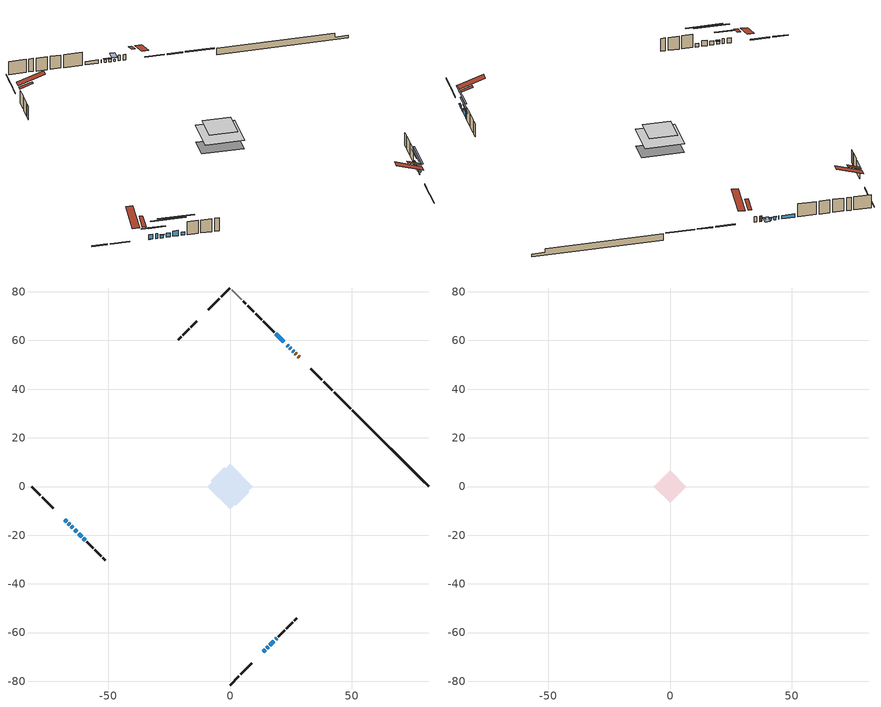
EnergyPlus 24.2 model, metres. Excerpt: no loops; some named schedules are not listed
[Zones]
conditioned space
 floor adiabatic (AdiabaticFloorConstruction): -9.35,0 0,9.35 9.35,0 0,-9.35 z3.91
 floor foundation (Slab1 construction): -7.81,2.33 -2.33,7.81 7.81,-2.33 2.33,-7.81 z-0.91
 wall outside (RimJoist2 construction): 0,-81.54 3.66,-77.87 / -81.54,0 -77.87,-3.66 / 0,81.54 -3.66,77.87 / 42.08,39.46 38.41,43.12 z1.47:1.77
 wall outside (RimJoist3 construction): 4.32,-77.22 9,-72.53 / -77.22,-4.32 -72.53,-9 / -4.32,77.22 -9,72.53 / 37.76,43.78 33.07,48.46 z1.47:1.77
 wall outside (AdiabaticWallConstruction 1): 27.28,54.25 26.75,54.79 z1.47:3.5
 wall outside (AdiabaticWallConstruction): 26.1,55.44 25.7,55.84 z1.47:2.23; -67.98,-13.56 -67.01,-14.53 / -66.35,-15.18 -65.88,-15.65 / 16.31,-65.23 18.03,-63.5 z1.47:3.25; 25.04,56.49 24.5,57.03 z1.47:2.39; 23.85,57.69 23.42,58.12 / 13.56,-67.98 14.42,-67.12 / -65.23,-16.31 -64.51,-17.03 / 18.69,-62.85 19.23,-62.31 z1.47:2.54; 15.08,-66.46 15.65,-65.88 z1.47:2.03; -63.85,-17.68 -62.88,-18.66 z1.47:2.99; -62.23,-19.31 -60.93,-20.61 z1.47:3.5; 22.76,58.78 22.66,58.88 / -60.28,-21.26 -59.46,-22.08 / 22.01,59.53 18.87,62.67 z1.47:2.69
 wall outside (Wall2 construction): 19.89,-61.65 22.46,-59.08 / -58.8,-22.73 -56.24,-25.3 / -13.56,67.98 -16.13,65.41 / 13.07,68.46 10.5,71.03 z1.47:6.35
 wall outside (Wall3 construction): 23.11,-58.43 25.75,-55.78 / -55.58,-25.96 -52.94,-28.6 / -16.78,64.75 -19.43,62.11 / 9.85,71.69 7.2,74.33 z1.47:6.35
 wall outside (Wall4 construction): 26.41,-55.13 27.52,-54.02 / -52.28,-29.26 -51.17,-30.36 / -20.08,61.45 -21.19,60.35 / 6.55,74.99 5.44,76.09 z1.47:6.35
 wall foundation (FoundationWall1 construction): 50.29,31.25,-0.91 50.29,31.25,1.47 78.41,3.13,1.47 78.41,3.13,0.05 81.54,0,0.05 81.54,0,-0.91
 wall othersidecoefficients (RimJoist1 construction): 49.63,31.91 42.73,38.8 z1.47:1.77
 wall othersidecoefficients (AdiabaticWallConstruction 1): 28.52,53.02 27.94,53.6 z1.47:3.5
 wall othersidecoefficients (Wall1 construction): 18.21,63.33 13.73,67.81 z1.47:6.35
 wall adiabatic (Wall5 construction): 4.79,76.75 0.66,80.88 z1.47:6.35
 window (WindowConstruction 9): 26.1,55.44 25.7,55.84 z1.47:2.23
 window (WindowConstruction 3): -67.98,-13.56 -67.01,-14.53 z1.47:3.25
 window (WindowConstruction 4): -66.35,-15.19 -65.88,-15.65 z1.47:3.25
 window (WindowConstruction 5): 25.04,56.49 24.5,57.03 z1.47:2.38
 window (WindowConstruction 6): 23.85,57.69 23.42,58.12 z1.47:2.54
 window (WindowConstruction 7): 13.56,-67.98 14.42,-67.12 z1.47:2.54
 window (WindowConstruction 8): -65.23,-16.31 -64.51,-17.03 z1.47:2.54
 window (WindowConstruction 12): 15.08,-66.46 15.65,-65.88 z1.47:2.03
 window (WindowConstruction 13): -63.85,-17.68 -62.88,-18.65 z1.47:2.99
 window (WindowConstruction 14): -62.23,-19.31 -60.93,-20.6 z1.47:3.5
 window (WindowConstruction 10): 22.76,58.78 22.66,58.87 z1.47:2.69
 window (WindowConstruction 11): -60.28,-21.26 -59.46,-22.08 z1.47:2.69
 window (WindowConstruction): 22.01,59.53 18.87,62.67 z1.47:2.69
 window (WindowConstruction 1): 16.31,-65.23 18.03,-63.5 z1.47:3.25
 window (WindowConstruction 2): 18.69,-62.85 19.23,-62.31 z1.47:2.54
 door inside (Door): 28.52,53.02 27.94,53.6 z1.47:3.5
 door (Door 1): 27.28,54.25 26.75,54.79 z1.47:3.5
 ceiling adiabatic (AdiabaticFloorConstruction): 0,-9.35 9.35,0 0,9.35 -9.35,0 z3.91
 roof outside (Roof2 construction): 12.9,-68.64,6.35 9.64,-65.37,7.89 8.78,-66.23,7.89 12.04,-69.5,6.35; -68.64,-12.9,6.35 -65.37,-9.64,7.89 -66.23,-8.78,7.89 -69.5,-12.04,6.35; -12.9,68.64,6.35 -9.64,65.37,7.89 -8.78,66.23,7.89 -12.04,69.5,6.35; 29.18,52.36,6.35 25.91,49.1,7.89 26.77,48.24,7.89 30.04,51.5,6.35
attic - vented
 floor to conditioned space (Floor1 construction Reversed): -6.72,0 0,6.72 6.72,0 0,-6.72 z6.35
 roof outside (Roof1 construction): 11.38,-70.15,6.35 4.84,-63.61,9.43 3.11,-65.33,9.43 9.66,-71.88,6.35; -70.15,-11.38,6.35 -63.61,-4.84,9.43 -65.33,-3.11,9.43 -71.88,-9.66,6.35; -11.38,70.15,6.35 -4.84,63.61,9.43 -3.11,65.33,9.43 -9.66,71.88,6.35; 30.69,50.84,6.35 24.15,44.3,9.43 25.87,42.57,9.43 32.42,49.12,6.35
shading: 25.27,56.27 26.53,55.01 28.68,57.17 27.43,58.43 z2.84; -65.14,-16.39 -69.85,-11.69 -70.14,-11.98 -65.43,-16.69 z5.89; -64.02,-17.52 -68.22,-13.32 -68.51,-13.61 -64.31,-17.81 z5.89; 24.36,57.17 25.19,56.35 25.48,56.64 24.65,57.47 z2.59; 23.27,58.26 23.99,57.55 24.28,57.84 23.57,58.55 z2.74; 14.56,-66.97 13.42,-68.12 13.71,-68.41 14.85,-67.27 z2.74; -64.37,-17.17 -65.37,-16.17 -65.66,-16.46 -64.66,-17.46 z2.74; 19.46,-62.08 11.27,-70.26 11.56,-70.55 19.75,-62.37 z7.41; -59.08,-22.46 -67.66,-13.88 -67.95,-14.17 -59.37,-22.75 z8.37; -57.13,-24.41 -66.03,-15.51 -66.32,-15.8 -57.42,-24.7 z8.88; 19.9,-61.64 14.44,-67.09 14.73,-67.38 20.19,-61.93 z5.89; 21.1,-60.44 16.83,-64.71 17.12,-65 21.39,-60.73 z5.18
[Building]
Building 1: Terrain=Suburbs
[Site:Location]
Toronto City Centre_ON: Latitude {deg}=43.63; Longitude {deg}=-79.39; Time Zone {hr}=-5; Elevation {m}=77; Keep Site Location Information=Yes
[Site:GroundTemperature:Shallow]
5.01852, 3.26908, 3.12898, 3.95918, 7.29196, 10.6092, 13.4851, 15.3069, 15.4617, 13.9799, 11.1774, 7.9619
[Site:WaterMainsTemperature]
Calculation Method=Schedule; Temperature Schedule=mains temperature schedule
[Material] Roughness=Rough; Thermal Absorptance=0.9
Name | Thickness {m} | Conductivity {W/m-K} | Density {kg/m3} | Specific Heat {J/kg-K} | Solar Absorptance | Visible Absorptance
asphalt or fiberglass shingles | 0.00635 | 0.162714 | 1121.4 | 1465.45 | 0.4 | 0.4
ceiling loosefill ins | 0.169333 | 0.0480833 | 16.02 | 1046.75 | 0.7 | 0.7
ceiling stud and cavity | 0.1397 | 0.0969892 | 65.682 | 1177.47 | 0.7 | 0.7
concrete 4.0 in. | 0.1016 | 1.803125 | 2242.8 | 837.4 | 0.7 | 0.7
concrete 8.0 in. | 0.2032 | 1.803125 | 2242.8 | 837.4 | 0.7 | 0.7
door material | 0.04445 | 0.060037 | 512.64 | 1214.23 | 0.7 | 0.7
door material 1 | 0.04445 | 0.053851 | 512.64 | 1214.23 | 0.7 | 0.7
exterior vertical ins | 0.0448461 | 0.029427 | 32.04 | 1214.23 | 0.7 | 0.7
floor covering | 0.0127 | 0.0433444 | 54.468 | 1339.84 | 0.6 | 0.6
floor rigid ins; wall rigid ins 2 | 0.512978 | 0.029427 | 32.04 | 1214.23 | 0.7 | 0.7
floor stud and cavity | 0.1397 | 1.75129 | 37.0049 | 1207.88 | 0.7 | 0.7
furniture material conditioned space 1 | 0.1524 | 0.115458 | 640.8 | 1214.23 | 0.6 | 0.6
gypsum board | 0.0127 | 0.160291 | 801 | 837.4 | 0.6 | 0.6
gypsum board 1 | 0.00254 | 0.160291 | 801 | 837.4 | 0.6 | 0.6
gypsum board 2 | 0.0127 | 0.160291 | 801 | 837.4 | 0.7 | 0.7
osb sheathing 0.5 in. | 0.0127 | 0.115458 | 512.64 | 1214.23 | 0.7 | 0.7
osb sheathing 0.75 in. | 0.01905 | 0.115458 | 512.64 | 1214.23 | 0.7 | 0.7
osb sheathing 2.0 in. | 0.0508 | 0.115458 | 512.64 | 1214.23 | 0.7 | 0.7
rim joist rigid ins; wall rigid ins 1 | 0.051816 | 0.029427 | 32.04 | 1214.23 | 0.7 | 0.7
rim joist stud and cavity | 0.0508 | 0.0389799 | 125.044 | 1163.47 | 0.6 | 0.6
rim joist stud and cavity 1 | 0.0508 | 0.0406006 | 125.044 | 1163.47 | 0.6 | 0.6
rim joist stud and cavity 2 | 0.0508 | 0.0344445 | 125.044 | 1163.47 | 0.6 | 0.6
roof rigid ins | 0.103632 | 0.029427 | 32.04 | 1214.23 | 0.7 | 0.7
roof stud and cavity | 0.2032 | 0.15922 | 78.34581 | 1123.46 | 0.7 | 0.7
wall rigid ins | 0.051816 | 0.029427 | 32.04 | 1214.23 | 0.4 | 0.4
wall stud and cavity | 0.1397 | 0.251438 | 139.0536 | 1170.24 | 0.7 | 0.7
wall stud and cavity 1 | 0.1397 | 0.164263 | 139.0536 | 1170.24 | 0.7 | 0.7
wall stud and cavity 2 | 0.1397 | 0.225397 | 139.0536 | 1170.24 | 0.7 | 0.7
wall stud and cavity 3 | 0.0889 | 0.49837 | 6.31874 | 1174.65 | 0.7 | 0.7
wall stud and cavity 4 | 0.1397 | 0.13785 | 139.0536 | 1170.24 | 0.7 | 0.7
wall stud and cavity 5 | 0.0889 | 0.380278 | 52.3479 | 1209.89 | 0.7 | 0.7
wall stud and cavity 6 | 0.0889 | 0.391764 | 83.0341 | 1211.67 | 0.7 | 0.7
wood siding | 0.0254 | 0.102417 | 544.68 | 1172.36 | 0.4 | 0.4
wood siding 1 | 0.00254 | 0.102417 | 544.68 | 1172.36 | 0.4 | 0.4
wood siding 2; wood siding 3; wood siding 4 | 0.0254 | 0.102417 | 544.68 | 1172.36 | 0.7 | 0.7
[WindowMaterial:SimpleGlazingSystem]
Name | U-Factor {W/m2-K} | Solar Heat Gain Coefficient
WindowMaterial | 3.0559 | 0.61
WindowMaterial 1 | 3.04852 | 0.63
WindowMaterial 10 | 2.711245 | 0.36
WindowMaterial 11 | 2.37397 | 0.61
WindowMaterial 12 | 3.12687 | 0.44
WindowMaterial 13 | 2.47163 | 0.56
WindowMaterial 2 | 3.07975 | 0.55
WindowMaterial 3 | 3.04511 | 0.63
WindowMaterial 4 | 3.07975 | 0.56
WindowMaterial 5 | 3.085993 | 0.62
WindowMaterial 6 | 3.08997 | 0.52
WindowMaterial 7 | 3.06271 | 0.59
WindowMaterial 8 | 3.06839 | 0.58
WindowMaterial 9 | 2.25814 | 0.5
[Construction]
AdiabaticFloorConstruction: floor stud and cavity, floor rigid ins, osb sheathing 0.75 in., floor covering
AdiabaticWallConstruction: wood siding 3, wall rigid ins 2, wall stud and cavity 5, gypsum board
AdiabaticWallConstruction 1: wood siding 4, wall rigid ins 2, wall stud and cavity 5, gypsum board
Door: door material
Door 1: door material 1
Floor1 construction Reversed: gypsum board, ceiling stud and cavity, ceiling loosefill ins
FoundationWall1 construction: concrete 8.0 in., gypsum board 2
furniture construction conditioned space 1: furniture material conditioned space 1
PartitionWallConstruction: gypsum board, wall stud and cavity 6, gypsum board
RimJoist1 construction: rim joist rigid ins, osb sheathing 2.0 in., rim joist stud and cavity
RimJoist2 construction: wood siding 2, rim joist rigid ins, osb sheathing 2.0 in., rim joist stud and cavity 1
RimJoist3 construction: wood siding 2, rim joist rigid ins, osb sheathing 2.0 in., rim joist stud and cavity 2
Roof1 construction: asphalt or fiberglass shingles
Roof2 construction: asphalt or fiberglass shingles, roof rigid ins, osb sheathing 0.75 in., roof stud and cavity, gypsum board
Slab1 construction: concrete 4.0 in.
Wall1 construction: wall rigid ins, osb sheathing 0.5 in., wall stud and cavity, gypsum board
Wall2 construction: wood siding, wall rigid ins 1, osb sheathing 0.5 in., wall stud and cavity 1, gypsum board
Wall3 construction: wood siding, wall rigid ins 1, osb sheathing 0.5 in., wall stud and cavity 2, gypsum board
Wall4 construction: wood siding 1, wall stud and cavity 3, gypsum board 1
Wall5 construction: wall rigid ins, osb sheathing 0.5 in., wall stud and cavity 4, gypsum board
WindowConstruction: WindowMaterial
WindowConstruction 1; WindowConstruction 13: WindowMaterial 1
WindowConstruction 10: WindowMaterial 10
WindowConstruction 11: WindowMaterial 11
WindowConstruction 12: WindowMaterial 12
WindowConstruction 14: WindowMaterial 13
WindowConstruction 2: WindowMaterial 2
WindowConstruction 3: WindowMaterial 3
WindowConstruction 4: WindowMaterial 4
WindowConstruction 5: WindowMaterial 5
WindowConstruction 6: WindowMaterial 6
WindowConstruction 7: WindowMaterial 7
WindowConstruction 8: WindowMaterial 8
WindowConstruction 9: WindowMaterial 9
[Zone] Multiplier=1; Part of Total Floor Area=Yes
Name | Volume {m3}
attic - vented | 45.2252
conditioned space | 817.7
[Space]
Name | Zone | Volume {m3}
attic - vented 1 | attic - vented | 45.2252
conditioned space 1 | conditioned space | 817.7
[ZoneInfiltration:EffectiveLeakageArea]
infil attic - vented 1: Zone or Space=attic - vented 1; Schedule=Always On Discrete; Effective Air Leakage Area {cm2}=3802.11; Stack Coefficient=0.000214539; Wind Coefficient=9.89632e-06
[ZoneMixing]
whole house fan mix: Zone or Space=attic - vented; Schedule=Always On Continuous; Design Flow Rate Calculation Method=Flow/Zone; Design Flow Rate {m3/s}=0; Source Zone or Space=conditioned space
[SurfaceProperty:OtherSideCoefficients]
other non-freezing space: Combined Convective/Radiative Film Coefficient {W/m2-K}=8.35; Constant Temperature Coefficient=1; External Dry-Bulb Temperature Coefficient=0; Ground Temperature Coefficient=0; Wind Speed Coefficient=0; Zone Air Temperature Coefficient=0; Constant Temperature Schedule=other non-freezing space; Previous Other Side Temperature Coefficient=0
[SurfaceProperty:ExposedFoundationPerimeter]
Slab1: Exposed Perimeter Calculation Method=TotalExposedPerimeter; Total Exposed Perimeter {m}=44.196
[InternalMass] Zone or ZoneList=conditioned space; Space or SpaceList=conditioned space 1
Name | Construction | Surface Area {m2}
furniture mass conditioned space 1 | furniture construction conditioned space 1 | 114.4
partition wall mass | PartitionWallConstruction | 286
[Lights]
interior lighting: Zone or ZoneList or Space or SpaceList=conditioned space 1; Schedule=interior lighting schedule; Design Level Calculation Method=LightingLevel; Lighting Level {W}=343.2; Return Air Fraction=0; Fraction Radiant=0.6; Fraction Visible=0.2; Fraction Replaceable=1
[People]
occupants: Zone or ZoneList or Space or SpaceList=conditioned space 1; Number of People Schedule=occupants schedule; Number of People Calculation Method=People; Number of People=3; Fraction Radiant=0.314171; Sensible Heat Fraction=0.56303; Activity Level Schedule=occupants activity schedule; Carbon Dioxide Generation Rate {m3/s-W}=0; Enable ASHRAE 55 Comfort Warnings=No; Mean Radiant Temperature Calculation Type=EnclosureAveraged
[ElectricEquipment] Zone or ZoneList or Space or SpaceList=conditioned space 1; Design Level Calculation Method=EquipmentLevel
Name | Schedule | Design Level {W} | Fraction Latent | Fraction Radiant | Fraction Lost
clothes dryer | clothes dryer schedule | 140.772 | 0.015 | 0.081 | 0.85
clothes washer | clothes washer schedule | 32.1985 | 0.03 | 0.162 | 0.7
cooking range | cooking range schedule | 208.969 | 0.08 | 0.432 | 0.2
dishwasher | dishwasher schedule | 66.8632 | 0.3 | 0.18 | 0.4
fridge | fridge schedule | 72.9452 | 0 | 0.6 | 0
mech vent bath fan 0 | mech vent bath fan 0 schedule | 50.2 | 0 | 0 | 1
mech vent bath fan 1 | mech vent bath fan 1 schedule | 50.2 | 0 | 0 | 1
mech vent bath fan 2 | mech vent bath fan 2 schedule | 50.2 | 0 | 0 | 1
mech vent house fan | mech vent house fan schedule | 0 | 0 | 0 | 1
mech vent house fan cfis | mech vent house fan cfis schedule | 0 | 0 | 0 | 0
mech vent range fan 0 | mech vent range fan 0 schedule | 57 | 0 | 0 | 1
misc plug loads | misc plug loads schedule | 494.7 | 0.045 | 0.513 | 0.1
whole house fan | Always On Discrete | 0 | 0 | 0 | 1
[OtherEquipment] Zone or ZoneList or Space or SpaceList=conditioned space 1; Design Level Calculation Method=EquipmentLevel
Name | Fuel Type | Schedule | Design Level {W} | Fraction Latent | Fraction Radiant | Fraction Lost
clothes dryer 1 | Electricity | clothes dryer schedule | 0 | 0.015 | 0.081 | 0.85
cooking range 1 | Electricity | cooking range schedule | 0 | 0.08 | 0.432 | 0.2
general water use latent | None | general water use schedule | 59.3978 | 1 | 0 | 0
general water use sensible | None | general water use schedule | -58.539 | 0 | 0.6 | 0
mech vent house fan latent load | None | Always On Discrete | 0 | 1 | 0 | 0
mech vent house fan sensible load | None | Always On Discrete | 0 | 0 | 0 | 0
water heater energy adjustment1 | NaturalGas | Always On Discrete | 0.01 | 0 | 0 | 1
[ZoneInfiltration:DesignFlowRate] Zone or ZoneList or Space or SpaceList=conditioned space 1; Schedule=Always On Discrete; Design Flow Rate Calculation Method=Flow/Zone; Design Flow Rate {m3/s}=0
infil flow; natural vent flow; whole house fan flow
[Foundation:Kiva]
Foundation Kiva 1: Initial Indoor Air Temperature {C}=18; Wall Height Above Grade {m}=1.46999; Wall Depth Below Slab {m}=0.2032; Custom Block Material Name 1=exterior vertical ins; Custom Block Depth 1 {m}=2.38; Custom Block X Position 1 {m}=0.2159; Custom Block Z Position 1 {m}=0
[Foundation:Kiva:Settings]
Soil Conductivity {W/m-K}=0.849921; Soil Density {kg/m3}=1842.3; Soil Specific Heat {J/kg-K}=418.7; Ground Solar Absorptivity=0.9; Ground Thermal Absorptivity=0.9; Ground Surface Roughness {m}=0.03; Far-Field Width {m}=40; Deep-Ground Boundary Condition=ZeroFlux; Deep-Ground Depth {m}=40; Minimum Cell Dimension {m}=0.2; Maximum Cell Growth Coefficient=3; Simulation Timestep=Timestep
[Exterior:Lights]
exterior lighting: Schedule=exterior lighting schedule; Design Level {W}=75.6
[Schedule:Constant]
Name | Hourly Value
Always On Continuous; mech vent house fan schedule; mech vent house fan cfis schedule; Always On Discrete | 1
other non-freezing space; fridge schedule | 0
occupants activity schedule | 117.228
[Schedule:Week:Daily]
interior lighting schedule Week Rule - Jan1-Jan27: interior lighting schedule day, interior lighting schedule day, interior lighting schedule day, interior lighting schedule day, interior lighting schedule day, interior lighting schedule day, interior lighting schedule day, interior lighting schedule default day, interior lighting schedule default day, interior lighting schedule default day, interior lighting schedule default day, interior lighting schedule default day
interior lighting schedule Week Rule - Jan28-Feb3: interior lighting schedule day, interior lighting schedule day, interior lighting schedule day, interior lighting schedule day, interior lighting schedule day 1, interior lighting schedule day 1, interior lighting schedule day 1, interior lighting schedule default day, interior lighting schedule default day, interior lighting schedule default day, interior lighting schedule default day, interior lighting schedule default day
interior lighting schedule Week Rule - Feb4-Feb24: interior lighting schedule day 1, interior lighting schedule day 1, interior lighting schedule day 1, interior lighting schedule day 1, interior lighting schedule day 1, interior lighting schedule day 1, interior lighting schedule day 1, interior lighting schedule default day, interior lighting schedule default day, interior lighting schedule default day, interior lighting schedule default day, interior lighting schedule default day
interior lighting schedule Week Rule - Feb25-Mar3: interior lighting schedule day 1, interior lighting schedule day 1, interior lighting schedule day 1, interior lighting schedule day 1, interior lighting schedule day 2, interior lighting schedule day 2, interior lighting schedule day 2, interior lighting schedule default day, interior lighting schedule default day, interior lighting schedule default day, interior lighting schedule default day, interior lighting schedule default day
interior lighting schedule Week Rule - Mar4-Mar31: interior lighting schedule day 2, interior lighting schedule day 2, interior lighting schedule day 2, interior lighting schedule day 2, interior lighting schedule day 2, interior lighting schedule day 2, interior lighting schedule day 2, interior lighting schedule default day, interior lighting schedule default day, interior lighting schedule default day, interior lighting schedule default day, interior lighting schedule default day
interior lighting schedule Week Rule - Apr1-Apr28: interior lighting schedule day 3, interior lighting schedule day 3, interior lighting schedule day 3, interior lighting schedule day 3, interior lighting schedule day 3, interior lighting schedule day 3, interior lighting schedule day 3, interior lighting schedule default day, interior lighting schedule default day, interior lighting schedule default day, interior lighting schedule default day, interior lighting schedule default day
interior lighting schedule Week Rule - Apr29-May5: interior lighting schedule day 3, interior lighting schedule day 3, interior lighting schedule day 4, interior lighting schedule day 4, interior lighting schedule day 4, interior lighting schedule day 4, interior lighting schedule day 4, interior lighting schedule default day, interior lighting schedule default day, interior lighting schedule default day, interior lighting schedule default day, interior lighting schedule default day
interior lighting schedule Week Rule - May6-May26: interior lighting schedule day 4, interior lighting schedule day 4, interior lighting schedule day 4, interior lighting schedule day 4, interior lighting schedule day 4, interior lighting schedule day 4, interior lighting schedule day 4, interior lighting schedule default day, interior lighting schedule default day, interior lighting schedule default day, interior lighting schedule default day, interior lighting schedule default day
interior lighting schedule Week Rule - May27-Jun2: interior lighting schedule day 4, interior lighting schedule day 4, interior lighting schedule day 4, interior lighting schedule day 4, interior lighting schedule day 4, interior lighting schedule day 5, interior lighting schedule day 5, interior lighting schedule default day, interior lighting schedule default day, interior lighting schedule default day, interior lighting schedule default day, interior lighting schedule default day
interior lighting schedule Week Rule - Jun3-Jun30: interior lighting schedule day 5, interior lighting schedule day 5, interior lighting schedule day 5, interior lighting schedule day 5, interior lighting schedule day 5, interior lighting schedule day 5, interior lighting schedule day 5, interior lighting schedule default day, interior lighting schedule default day, interior lighting schedule default day, interior lighting schedule default day, interior lighting schedule default day
interior lighting schedule Week Rule - Jul1-Jul28: interior lighting schedule day 6, interior lighting schedule day 6, interior lighting schedule day 6, interior lighting schedule day 6, interior lighting schedule day 6, interior lighting schedule day 6, interior lighting schedule day 6, interior lighting schedule default day, interior lighting schedule default day, interior lighting schedule default day, interior lighting schedule default day, interior lighting schedule default day
interior lighting schedule Week Rule - Jul29-Aug4: interior lighting schedule day 6, interior lighting schedule day 6, interior lighting schedule day 6, interior lighting schedule day 7, interior lighting schedule day 7, interior lighting schedule day 7, interior lighting schedule day 7, interior lighting schedule default day, interior lighting schedule default day, interior lighting schedule default day, interior lighting schedule default day, interior lighting schedule default day
interior lighting schedule Week Rule - Aug5-Aug25: interior lighting schedule day 7, interior lighting schedule day 7, interior lighting schedule day 7, interior lighting schedule day 7, interior lighting schedule day 7, interior lighting schedule day 7, interior lighting schedule day 7, interior lighting schedule default day, interior lighting schedule default day, interior lighting schedule default day, interior lighting schedule default day, interior lighting schedule default day
interior lighting schedule Week Rule - Aug26-Sep1: interior lighting schedule day 7, interior lighting schedule day 7, interior lighting schedule day 7, interior lighting schedule day 7, interior lighting schedule day 7, interior lighting schedule day 7, interior lighting schedule day 8, interior lighting schedule default day, interior lighting schedule default day, interior lighting schedule default day, interior lighting schedule default day, interior lighting schedule default day
interior lighting schedule Week Rule - Sep2-Sep29: interior lighting schedule day 8, interior lighting schedule day 8, interior lighting schedule day 8, interior lighting schedule day 8, interior lighting schedule day 8, interior lighting schedule day 8, interior lighting schedule day 8, interior lighting schedule default day, interior lighting schedule default day, interior lighting schedule default day, interior lighting schedule default day, interior lighting schedule default day
interior lighting schedule Week Rule - Sep30-Oct6: interior lighting schedule day 8, interior lighting schedule day 9, interior lighting schedule day 9, interior lighting schedule day 9, interior lighting schedule day 9, interior lighting schedule day 9, interior lighting schedule day 9, interior lighting schedule default day, interior lighting schedule default day, interior lighting schedule default day, interior lighting schedule default day, interior lighting schedule default day
interior lighting schedule Week Rule - Oct7-Oct27: interior lighting schedule day 9, interior lighting schedule day 9, interior lighting schedule day 9, interior lighting schedule day 9, interior lighting schedule day 9, interior lighting schedule day 9, interior lighting schedule day 9, interior lighting schedule default day, interior lighting schedule default day, interior lighting schedule default day, interior lighting schedule default day, interior lighting schedule default day
interior lighting schedule Week Rule - Oct28-Nov3: interior lighting schedule day 9, interior lighting schedule day 9, interior lighting schedule day 9, interior lighting schedule day 9, interior lighting schedule day 10, interior lighting schedule day 10, interior lighting schedule day 10, interior lighting schedule default day, interior lighting schedule default day, interior lighting schedule default day, interior lighting schedule default day, interior lighting schedule default day
interior lighting schedule Week Rule - Nov4-Nov24: interior lighting schedule day 10, interior lighting schedule day 10, interior lighting schedule day 10, interior lighting schedule day 10, interior lighting schedule day 10, interior lighting schedule day 10, interior lighting schedule day 10, interior lighting schedule default day, interior lighting schedule default day, interior lighting schedule default day, interior lighting schedule default day, interior lighting schedule default day
interior lighting schedule Week Rule - Nov25-Dec1: interior lighting schedule day 10, interior lighting schedule day 10, interior lighting schedule day 10, interior lighting schedule day 10, interior lighting schedule day 10, interior lighting schedule day 10, interior lighting schedule day 11, interior lighting schedule default day, interior lighting schedule default day, interior lighting schedule default day, interior lighting schedule default day, interior lighting schedule default day
interior lighting schedule Week Rule - Dec2-Dec31: interior lighting schedule day 11, interior lighting schedule day 11, interior lighting schedule day 11, interior lighting schedule day 11, interior lighting schedule day 11, interior lighting schedule day 11, interior lighting schedule day 11, interior lighting schedule default day, interior lighting schedule default day, interior lighting schedule default day, interior lighting schedule default day, interior lighting schedule default day
occupants schedule Week Rule - Jan1-Dec31: occupants schedule day, occupants schedule day, occupants schedule day, occupants schedule day, occupants schedule day, occupants schedule day, occupants schedule day, occupants schedule default day, occupants schedule default day, occupants schedule default day, occupants schedule default day, occupants schedule default day
clothes dryer schedule Week Rule - Jan1-Dec31: clothes dryer schedule day, clothes dryer schedule day, clothes dryer schedule day, clothes dryer schedule day, clothes dryer schedule day, clothes dryer schedule day, clothes dryer schedule day, clothes dryer schedule default day, clothes dryer schedule default day, clothes dryer schedule default day, clothes dryer schedule default day, clothes dryer schedule default day
clothes washer schedule Week Rule - Jan1-Dec31: clothes washer schedule day, clothes washer schedule day, clothes washer schedule day, clothes washer schedule day, clothes washer schedule day, clothes washer schedule day, clothes washer schedule day, clothes washer schedule default day, clothes washer schedule default day, clothes washer schedule default day, clothes washer schedule default day, clothes washer schedule default day
cooking range schedule Week Rule - Jan1-Dec31: cooking range schedule day, cooking range schedule day, cooking range schedule day, cooking range schedule day, cooking range schedule day, cooking range schedule day, cooking range schedule day, cooking range schedule default day, cooking range schedule default day, cooking range schedule default day, cooking range schedule default day, cooking range schedule default day
dishwasher schedule Week Rule - Jan1-Dec31: dishwasher schedule day, dishwasher schedule day, dishwasher schedule day, dishwasher schedule day, dishwasher schedule day, dishwasher schedule day, dishwasher schedule day, dishwasher schedule default day, dishwasher schedule default day, dishwasher schedule default day, dishwasher schedule default day, dishwasher schedule default day
mech vent bath fan 0 schedule Week Rule - Jan1-Dec31: mech vent bath fan 0 schedule day, mech vent bath fan 0 schedule day, mech vent bath fan 0 schedule day, mech vent bath fan 0 schedule day, mech vent bath fan 0 schedule day, mech vent bath fan 0 schedule day, mech vent bath fan 0 schedule day, mech vent bath fan 0 schedule default day, mech vent bath fan 0 schedule default day, mech vent bath fan 0 schedule default day, mech vent bath fan 0 schedule default day, mech vent bath fan 0 schedule default day
mech vent bath fan 1 schedule Week Rule - Jan1-Dec31: mech vent bath fan 1 schedule day, mech vent bath fan 1 schedule day, mech vent bath fan 1 schedule day, mech vent bath fan 1 schedule day, mech vent bath fan 1 schedule day, mech vent bath fan 1 schedule day, mech vent bath fan 1 schedule day, mech vent bath fan 1 schedule default day, mech vent bath fan 1 schedule default day, mech vent bath fan 1 schedule default day, mech vent bath fan 1 schedule default day, mech vent bath fan 1 schedule default day
mech vent bath fan 2 schedule Week Rule - Jan1-Dec31: mech vent bath fan 2 schedule day, mech vent bath fan 2 schedule day, mech vent bath fan 2 schedule day, mech vent bath fan 2 schedule day, mech vent bath fan 2 schedule day, mech vent bath fan 2 schedule day, mech vent bath fan 2 schedule day, mech vent bath fan 2 schedule default day, mech vent bath fan 2 schedule default day, mech vent bath fan 2 schedule default day, mech vent bath fan 2 schedule default day, mech vent bath fan 2 schedule default day
mech vent range fan 0 schedule Week Rule - Jan1-Dec31: mech vent range fan 0 schedule day, mech vent range fan 0 schedule day, mech vent range fan 0 schedule day, mech vent range fan 0 schedule day, mech vent range fan 0 schedule day, mech vent range fan 0 schedule day, mech vent range fan 0 schedule day, mech vent range fan 0 schedule default day, mech vent range fan 0 schedule default day, mech vent range fan 0 schedule default day, mech vent range fan 0 schedule default day, mech vent range fan 0 schedule default day
misc plug loads schedule Week Rule - Jan1-Dec31: misc plug loads schedule day, misc plug loads schedule day, misc plug loads schedule day, misc plug loads schedule day, misc plug loads schedule day, misc plug loads schedule day, misc plug loads schedule day, misc plug loads schedule default day, misc plug loads schedule default day, misc plug loads schedule default day, misc plug loads schedule default day, misc plug loads schedule default day
general water use schedule Week Rule - Jan1-Dec31: general water use schedule day, general water use schedule day, general water use schedule day, general water use schedule day, general water use schedule day, general water use schedule day, general water use schedule day, general water use schedule default day, general water use schedule default day, general water use schedule default day, general water use schedule default day, general water use schedule default day
exterior lighting schedule Week Rule - Jan1-Jan27: exterior lighting schedule day, exterior lighting schedule day, exterior lighting schedule day, exterior lighting schedule day, exterior lighting schedule day, exterior lighting schedule day, exterior lighting schedule day, exterior lighting schedule default day, exterior lighting schedule default day, exterior lighting schedule default day, exterior lighting schedule default day, exterior lighting schedule default day
exterior lighting schedule Week Rule - Jan28-Feb3: exterior lighting schedule day, exterior lighting schedule day, exterior lighting schedule day, exterior lighting schedule day, exterior lighting schedule day 1, exterior lighting schedule day 1, exterior lighting schedule day 1, exterior lighting schedule default day, exterior lighting schedule default day, exterior lighting schedule default day, exterior lighting schedule default day, exterior lighting schedule default day
exterior lighting schedule Week Rule - Feb4-Feb24: exterior lighting schedule day 1, exterior lighting schedule day 1, exterior lighting schedule day 1, exterior lighting schedule day 1, exterior lighting schedule day 1, exterior lighting schedule day 1, exterior lighting schedule day 1, exterior lighting schedule default day, exterior lighting schedule default day, exterior lighting schedule default day, exterior lighting schedule default day, exterior lighting schedule default day
exterior lighting schedule Week Rule - Feb25-Mar3: exterior lighting schedule day 1, exterior lighting schedule day 1, exterior lighting schedule day 1, exterior lighting schedule day 1, exterior lighting schedule day 2, exterior lighting schedule day 2, exterior lighting schedule day 2, exterior lighting schedule default day, exterior lighting schedule default day, exterior lighting schedule default day, exterior lighting schedule default day, exterior lighting schedule default day
[Schedule:Year]
interior lighting schedule: interior lighting schedule Week Rule - Jan1-Jan27, 1, 1, 1, 27, interior lighting schedule Week Rule - Jan28-Feb3, 1, 28, 2, 3, interior lighting schedule Week Rule - Feb4-Feb24, 2, 4, 2, 24, interior lighting schedule Week Rule - Feb25-Mar3, 2, 25, 3, 3, interior lighting schedule Week Rule - Mar4-Mar31, 3, 4, 3, 31, interior lighting schedule Week Rule - Apr1-Apr28, 4, 1, 4, 28, interior lighting schedule Week Rule - Apr29-May5, 4, 29, 5, 5, interior lighting schedule Week Rule - May6-May26, 5, 6, 5, 26, interior lighting schedule Week Rule - May27-Jun2, 5, 27, 6, 2, interior lighting schedule Week Rule - Jun3-Jun30, 6, 3, 6, 30, interior lighting schedule Week Rule - Jul1-Jul28, 7, 1, 7, 28, interior lighting schedule Week Rule - Jul29-Aug4, 7, 29, 8, 4, interior lighting schedule Week Rule - Aug5-Aug25, 8, 5, 8, 25, interior lighting schedule Week Rule - Aug26-Sep1, 8, 26, 9, 1, interior lighting schedule Week Rule - Sep2-Sep29, 9, 2, 9, 29, interior lighting schedule Week Rule - Sep30-Oct6, 9, 30, 10, 6, interior lighting schedule Week Rule - Oct7-Oct27, 10, 7, 10, 27, interior lighting schedule Week Rule - Oct28-Nov3, 10, 28, 11, 3, interior lighting schedule Week Rule - Nov4-Nov24, 11, 4, 11, 24, interior lighting schedule Week Rule - Nov25-Dec1, 11, 25, 12, 1, interior lighting schedule Week Rule - Dec2-Dec31, 12, 2, 12, 31
occupants schedule: occupants schedule Week Rule - Jan1-Dec31, 1, 1, 12, 31
clothes dryer schedule: clothes dryer schedule Week Rule - Jan1-Dec31, 1, 1, 12, 31
clothes washer schedule: clothes washer schedule Week Rule - Jan1-Dec31, 1, 1, 12, 31
cooking range schedule: cooking range schedule Week Rule - Jan1-Dec31, 1, 1, 12, 31
dishwasher schedule: dishwasher schedule Week Rule - Jan1-Dec31, 1, 1, 12, 31
mech vent bath fan 0 schedule: mech vent bath fan 0 schedule Week Rule - Jan1-Dec31, 1, 1, 12, 31
mech vent bath fan 1 schedule: mech vent bath fan 1 schedule Week Rule - Jan1-Dec31, 1, 1, 12, 31
mech vent bath fan 2 schedule: mech vent bath fan 2 schedule Week Rule - Jan1-Dec31, 1, 1, 12, 31
mech vent range fan 0 schedule: mech vent range fan 0 schedule Week Rule - Jan1-Dec31, 1, 1, 12, 31
misc plug loads schedule: misc plug loads schedule Week Rule - Jan1-Dec31, 1, 1, 12, 31
general water use schedule: general water use schedule Week Rule - Jan1-Dec31, 1, 1, 12, 31
exterior lighting schedule: exterior lighting schedule Week Rule - Jan1-Jan27, 1, 1, 1, 27, exterior lighting schedule Week Rule - Jan28-Feb3, 1, 28, 2, 3, exterior lighting schedule Week Rule - Feb4-Feb24, 2, 4, 2, 24, exterior lighting schedule Week Rule - Feb25-Mar3, 2, 25, 3, 3, exterior lighting schedule Week Rule - Mar4-Mar31, 3, 4, 3, 31, exterior lighting schedule Week Rule - Apr1-Apr28, 4, 1, 4, 28, exterior lighting schedule Week Rule - Apr29-May5, 4, 29, 5, 5, exterior lighting schedule Week Rule - May6-May26, 5, 6, 5, 26, exterior lighting schedule Week Rule - May27-Jun2, 5, 27, 6, 2, exterior lighting schedule Week Rule - Jun3-Jun30, 6, 3, 6, 30, exterior lighting schedule Week Rule - Jul1-Jul28, 7, 1, 7, 28, exterior lighting schedule Week Rule - Jul29-Aug4, 7, 29, 8, 4, exterior lighting schedule Week Rule - Aug5-Aug25, 8, 5, 8, 25, exterior lighting schedule Week Rule - Aug26-Sep1, 8, 26, 9, 1, exterior lighting schedule Week Rule - Sep2-Sep29, 9, 2, 9, 29, exterior lighting schedule Week Rule - Sep30-Oct6, 9, 30, 10, 6, exterior lighting schedule Week Rule - Oct7-Oct27, 10, 7, 10, 27, exterior lighting schedule Week Rule - Oct28-Nov3, 10, 28, 11, 3, exterior lighting schedule Week Rule - Nov4-Nov24, 11, 4, 11, 24, exterior lighting schedule Week Rule - Nov25-Dec1, 11, 25, 12, 1, exterior lighting schedule Week Rule - Dec2-Dec31, 12, 2, 12, 31
[Schedule:Compact]
mains temperature schedule: Through: 01/01, For: AllDays, Until: 24:00, 8.80333, Through: 01/02, For: AllDays, Until: 24:00, 8.74333, Through: 01/03, For: AllDays, Until: 24:00, 8.68389, Through: 01/04, For: AllDays, Until: 24:00, 8.62611, Through: 01/05, For: AllDays, Until: 24:00, 8.56944, Through: 01/06, For: AllDays, Until: 24:00, 8.51389, Through: 01/07, For: AllDays, Until: 24:00, 8.45944, Through: 01/08, For: AllDays, Until: 24:00, 8.40611, Through: 01/09, For: AllDays, Until: 24:00, 8.35389, Through: 01/10, For: AllDays, Until: 24:00, 8.30278, Through: 01/11, For: AllDays, Until: 24:00, 8.25333, Through: 01/12, For: AllDays, Until: 24:00, 8.205, Through: 01/13, For: AllDays, Until: 24:00, 8.15778, Through: 01/14, For: AllDays, Until: 24:00, 8.11222, Through: 01/15, For: AllDays, Until: 24:00, 8.06778, Through: 01/16, For: AllDays, Until: 24:00, 8.02444, Through: 01/17, For: AllDays, Until: 24:00, 7.98222, Through: 01/18, For: AllDays, Until: 24:00, 7.94167, Through: 01/19, For: AllDays, Until: 24:00, 7.90222, Through: 01/20, For: AllDays, Until: 24:00, 7.86444, Through: 01/21, For: AllDays, Until: 24:00, 7.82778, Through: 01/22, For: AllDays, Until: 24:00, 7.79278, Through: 01/23, For: AllDays, Until: 24:00, 7.75889, Through: 01/24, For: AllDays, Until: 24:00, 7.72667, Through: 01/25, For: AllDays, Until: 24:00, 7.69556, Through: 01/26, For: AllDays, Until: 24:00, 7.66611, Through: 01/27, For: AllDays, Until: 24:00, 7.63778, Through: 01/28, For: AllDays, Until: 24:00, 7.61111, Through: 01/29, For: AllDays, Until: 24:00, 7.58556, Through: 01/30, For: AllDays, Until: 24:00, 7.56167, Through: 01/31, For: AllDays, Until: 24:00, 7.53944, Through: 02/01, For: AllDays, Until: 24:00, 7.51833, Through: 02/02, For: AllDays, Until: 24:00, 7.49889, Through: 02/03, For: AllDays, Until: 24:00, 7.48111, Through: 02/04, For: AllDays, Until: 24:00, 7.46444, Through: 02/05, For: AllDays, Until: 24:00, 7.44944, Through: 02/06, For: AllDays, Until: 24:00, 7.43556, Through: 02/07, For: AllDays, Until: 24:00, 7.42333, Through: 02/08, For: AllDays, Until: 24:00, 7.41278, Through: 02/09, For: AllDays, Until: 24:00, 7.40389, Through: 02/10, For: AllDays, Until: 24:00, 7.39611, Through: 02/11, For: AllDays, Until: 24:00, 7.39, Through: 02/12, For: AllDays, Until: 24:00, 7.38556, Through: 02/13, For: AllDays, Until: 24:00, 7.38222, Through: 02/14, For: AllDays, Until: 24:00, 7.38056, Through: 02/15, For: AllDays, Until: 24:00, 7.38056, Through: 02/16, For: AllDays, Until: 24:00, 7.38222, Through: 02/17, For: AllDays, Until: 24:00, 7.385, Through: 02/18, For: AllDays, Until: 24:00, 7.38944, Through: 02/19, For: AllDays, Until: 24:00, 7.395, Through: 02/20, For: AllDays, Until: 24:00, 7.40278, Through: 02/21, For: AllDays, Until: 24:00, 7.41167, Through: 02/22, For: AllDays, Until: 24:00, 7.42222, Through: 02/23, For: AllDays, Until: 24:00, 7.43389, Through: 02/24, For: AllDays, Until: 24:00, 7.44722, Through: 02/25, For: AllDays, Until: 24:00, 7.46222, Through: 02/26, For: AllDays, Until: 24:00, 7.47833, Through: 02/27, For: AllDays, Until: 24:00, 7.49611, Through: 02/28, For: AllDays, Until: 24:00, 7.51556, Through: 03/01, For: AllDays, Until: 24:00, 7.53667, Through: 03/02, For: AllDays, Until: 24:00, 7.55889, Through: 03/03, For: AllDays, Until: 24:00, 7.58222, Through: 03/04, For: AllDays, Until: 24:00, 7.60722, Through: 03/05, For: AllDays, Until: 24:00, 7.63389, Through: 03/06, For: AllDays, Until: 24:00, 7.66222, Through: 03/07, For: AllDays, Until: 24:00, 7.69111, Through: 03/08, For: AllDays, Until: 24:00, 7.72222, Through: 03/09, For: AllDays, Until: 24:00, 7.75444, Through: 03/10, For: AllDays, Until: 24:00, 7.78778, Through: 03/11, For: AllDays, Until: 24:00, 7.82278, Through: 03/12, For: AllDays, Until: 24:00, 7.85944, Through: 03/13, For: AllDays, Until: 24:00, 7.89722, Through: 03/14, For: AllDays, Until: 24:00, 7.93611, Through: 03/15, For: AllDays, Until: 24:00, 7.97667, Through: 03/16, For: AllDays, Until: 24:00, 8.01833, Through: 03/17, For: AllDays, Until: 24:00, 8.06167, Through: 03/18, For: AllDays, Until: 24:00, 8.10611, Through: 03/19, For: AllDays, Until: 24:00, 8.15167, Through: 03/20, For: AllDays, Until: 24:00, 8.19833, Through: 03/21, For: AllDays, Until: 24:00, 8.24667, Through: 03/22, For: AllDays, Until: 24:00, 8.29611, Through: 03/23, For: AllDays, Until: 24:00, 8.34667, Through: 03/24, For: AllDays, Until: 24:00, 8.39889, Through: 03/25, For: AllDays, Until: 24:00, 8.45167, Through: 03/26, For: AllDays, Until: 24:00, 8.50611, Through: 03/27, For: AllDays, Until: 24:00, 8.56167, Through: 03/28, For: AllDays, Until: 24:00, 8.61833, Through: 03/29, For: AllDays, Until: 24:00, 8.67611, Through: 03/30, For: AllDays, Until: 24:00, 8.735, Through: 03/31, For: AllDays, Until: 24:00, 8.795, Through: 04/01, For: AllDays, Until: 24:00, 8.85611, Through: 04/02, For: AllDays, Until: 24:00, 8.91833, Through: 04/03, For: AllDays, Until: 24:00, 8.98167, Through: 04/04, For: AllDays, Until: 24:00, 9.04556, Through: 04/05, For: AllDays, Until: 24:00, 9.11111, Through: 04/06, For: AllDays, Until: 24:00, 9.17722, Through: 04/07, For: AllDays, Until: 24:00, 9.24444, Through: 04/08, For: AllDays, Until: 24:00, 9.31222, Through: 04/09, For: AllDays, Until: 24:00, 9.38167, Through: 04/10, For: AllDays, Until: 24:00, 9.45167, Through: 04/11, For: AllDays, Until: 24:00, 9.52222, Through: 04/12, For: AllDays, Until: 24:00, 9.59444, Through: 04/13, For: AllDays, Until: 24:00, 9.66667, Through: 04/14, For: AllDays, Until: 24:00, 9.74, Through: 04/15, For: AllDays, Until: 24:00, 9.81444, Through: 04/16, For: AllDays, Until: 24:00, 9.88944, Through: 04/17, For: AllDays, Until: 24:00, 9.96556, Through: 04/18, For: AllDays, Until: 24:00, 10.0417, Through: 04/19, For: AllDays, Until: 24:00, 10.1189, Through: 04/20, For: AllDays, Until: 24:00, 10.1972, Through: 04/21, For: AllDays, Until: 24:00, 10.2756, Through: 04/22, For: AllDays, Until: 24:00, 10.355, Through: 04/23, For: AllDays, Until: 24:00, 10.435, Through: 04/24, For: AllDays, Until: 24:00, 10.515, Through: 04/25, For: AllDays, Until: 24:00, 10.5961, Through: 04/26, For: AllDays, Until: 24:00, 10.6778, Through: 04/27, For: AllDays, Until: 24:00, 10.76, Through: 04/28, For: AllDays, Until: 24:00, 10.8428, Through: 04/29, For: AllDays, Until: 24:00, 10.9261, Through: 04/30, For: AllDays, Until: 24:00, 11.0094, Through: 05/01, For: AllDays, Until: 24:00, 11.0933, Through: 05/02, For: AllDays, Until: 24:00, 11.1778, Through: 05/03, For: AllDays, Until: 24:00, 11.2628, Through: 05/04, For: AllDays, Until: 24:00, 11.3478, Through: 05/05, For: AllDays, Until: 24:00, 11.4333, Through: 05/06, For: AllDays, Until: 24:00, 11.5189, Through: 05/07, For: AllDays, Until: 24:00, 11.605, Through: 05/08, For: AllDays, Until: 24:00, 11.6917, Through: 05/09, For: AllDays, Until: 24:00, 11.7778, Through: 05/10, For: AllDays, Until: 24:00, 11.865, Through: 05/11, For: AllDays, Until: 24:00, 11.9517, Through: 05/12, For: AllDays, Until: 24:00, 12.0389, Through: 05/13, For: AllDays, Until: 24:00, 12.1261, Through: 05/14, For: AllDays, Until: 24:00, 12.2133, Through: 05/15, For: AllDays, Until: 24:00, 12.3006, Through: 05/16, For: AllDays, Until: 24:00, 12.3883, Through: 05/17, For: AllDays, Until: 24:00, 12.4756, Through: 05/18, For: AllDays, Until: 24:00, 12.5628, Through: 05/19, For: AllDays, Until: 24:00, 12.6506, Through: 05/20, For: AllDays, Until: 24:00, 12.7378, Through: 05/21, For: AllDays, Until: 24:00, 12.825, Through: 05/22, For: AllDays, Until: 24:00, 12.9122, Through: 05/23, For: AllDays, Until: 24:00, 12.9994, Through: 05/24, For: AllDays, Until: 24:00, 13.0861, Through: 05/25, For: AllDays, Until: 24:00, 13.1728, Through: 05/26, For: AllDays, Until: 24:00, 13.2594, Through: 05/27, For: AllDays, Until: 24:00, 13.3456, Through: 05/28, For: AllDays, Until: 24:00, 13.4317, Through: 05/29, For: AllDays, Until: 24:00, 13.5172, Through: 05/30, For: AllDays, Until: 24:00, 13.6028, Through: 05/31, For: AllDays, Until: 24:00, 13.6878, Through: 06/01, For: AllDays, Until: 24:00, 13.7722, Through: 06/02, For: AllDays, Until: 24:00, 13.8567, Through: 06/03, For: AllDays, Until: 24:00, 13.9406, Through: 06/04, For: AllDays, Until: 24:00, 14.0239, Through: 06/05, For: AllDays, Until: 24:00, 14.1067, Through: 06/06, For: AllDays, Until: 24:00, 14.1894, Through: 06/07, For: AllDays, Until: 24:00, 14.2711, Through: 06/08, For: AllDays, Until: 24:00, 14.3528, Through: 06/09, For: AllDays, Until: 24:00, 14.4339, Through: 06/10, For: AllDays, Until: 24:00, 14.5139, Through: 06/11, For: AllDays, Until: 24:00, 14.5939, Through: 06/12, For: AllDays, Until: 24:00, 14.6728, Through: 06/13, For: AllDays, Until: 24:00, 14.7511, Through: 06/14, For: AllDays, Until: 24:00, 14.8289, Through: 06/15, For: AllDays, Until: 24:00, 14.9061, Through: 06/16, For: AllDays, Until: 24:00, 14.9822, Through: 06/17, For: AllDays, Until: 24:00, 15.0578, Through: 06/18, For: AllDays, Until: 24:00, 15.1328, Through: 06/19, For: AllDays, Until: 24:00, 15.2067, Through: 06/20, For: AllDays, Until: 24:00, 15.28, Through: 06/21, For: AllDays, Until: 24:00, 15.3522, Through: 06/22, For: AllDays, Until: 24:00, 15.4239, Through: 06/23, For: AllDays, Until: 24:00, 15.4944, Through: 06/24, For: AllDays, Until: 24:00, 15.5639, Through: 06/25, For: AllDays, Until: 24:00, 15.6328, Through: 06/26, For: AllDays, Until: 24:00, 15.7006, Through: 06/27, For: AllDays, Until: 24:00, 15.7678, Through: 06/28, For: AllDays, Until: 24:00, 15.8333, Through: 06/29, For: AllDays, Until: 24:00, 15.8983, Through: 06/30, For: AllDays, Until: 24:00, 15.9622, Through: 07/01, For: AllDays, Until: 24:00, 16.025, Through: 07/02, For: AllDays, Until: 24:00, 16.0872, Through: 07/03, For: AllDays, Until: 24:00, 16.1478, Through: 07/04, For: AllDays, Until: 24:00, 16.2072, Through: 07/05, For: AllDays, Until: 24:00, 16.2661, Through: 07/06, For: AllDays, Until: 24:00, 16.3233, Through: 07/07, For: AllDays, Until: 24:00, 16.3794, Through: 07/08, For: AllDays, Until: 24:00, 16.435, Through: 07/09, For: AllDays, Until: 24:00, 16.4889, Through: 07/10, For: AllDays, Until: 24:00, 16.5417, Through: 07/11, For: AllDays, Until: 24:00, 16.5928, Through: 07/12, For: AllDays, Until: 24:00, 16.6433, Through: 07/13, For: AllDays, Until: 24:00, 16.6922, Through: 07/14, For: AllDays, Until: 24:00, 16.74, Through: 07/15, For: AllDays, Until: 24:00, 16.7867, Through: 07/16, For: AllDays, Until: 24:00, 16.8322, Through: 07/17, For: AllDays, Until: 24:00, 16.8761, Through: 07/18, For: AllDays, Until: 24:00, 16.9189, Through: 07/19, For: AllDays, Until: 24:00, 16.96, Through: 07/20, For: AllDays, Until: 24:00, 17, Through: 07/21, For: AllDays, Until: 24:00, 17.0389, Through: 07/22, For: AllDays, Until: 24:00, 17.0761, Through: 07/23, For: AllDays, Until: 24:00, 17.1122, Through: 07/24, For: AllDays, Until: 24:00, 17.1467, Through: 07/25, For: AllDays, Until: 24:00, 17.18, Through: 07/26, For: AllDays, Until: 24:00, 17.2117, Through: 07/27, For: AllDays, Until: 24:00, 17.2422, Through: 07/28, For: AllDays, Until: 24:00, 17.2711, Through: 07/29, For: AllDays, Until: 24:00, 17.2983, Through: 07/30, For: AllDays, Until: 24:00, 17.3244, Through: 07/31, For: AllDays, Until: 24:00, 17.3494, Through: 08/01, For: AllDays, Until: 24:00, 17.3728, Through: 08/02, For: AllDays, Until: 24:00, 17.3944, Through: 08/03, For: AllDays, Until: 24:00, 17.4144, Through: 08/04, For: AllDays, Until: 24:00, 17.4333, Through: 08/05, For: AllDays, Until: 24:00, 17.4506, Through: 08/06, For: AllDays, Until: 24:00, 17.4667, Through: 08/07, For: AllDays, Until: 24:00, 17.4811, Through: 08/08, For: AllDays, Until: 24:00, 17.4939, Through: 08/09, For: AllDays, Until: 24:00, 17.5056, Through: 08/10, For: AllDays, Until: 24:00, 17.5156, Through: 08/11, For: AllDays, Until: 24:00, 17.5239, Through: 08/12, For: AllDays, Until: 24:00, 17.5311, Through: 08/13, For: AllDays, Until: 24:00, 17.5361, Through: 08/14, For: AllDays, Until: 24:00, 17.54, Through: 08/15, For: AllDays, Until: 24:00, 17.5428, Through: 08/16, For: AllDays, Until: 24:00, 17.5439, Through: 08/17, For: AllDays, Until: 24:00, 17.5433, Through: 08/18, For: AllDays, Until: 24:00, 17.5411, Through: 08/19, For: AllDays, Until: 24:00, 17.5372, Through: 08/20, For: AllDays, Until: 24:00, 17.5322, Through: 08/21, For: AllDays, Until: 24:00, 17.5256, Through: 08/22, For: AllDays, Until: 24:00, 17.5178, Through: 08/23, For: AllDays, Until: 24:00, 17.5083, Through: 08/24, For: AllDays, Until: 24:00, 17.4972, Through: 08/25, For: AllDays, Until: 24:00, 17.4844, Through: 08/26, For: AllDays, Until: 24:00, 17.4706, Through: 08/27, For: AllDays, Until: 24:00, 17.455, Through: 08/28, For: AllDays, Until: 24:00, 17.4378, Through: 08/29, For: AllDays, Until: 24:00, 17.4194, Through: 08/30, For: AllDays, Until: 24:00, 17.3994, Through: 08/31, For: AllDays, Until: 24:00, 17.3778, Through: 09/01, For: AllDays, Until: 24:00, 17.355, Through: 09/02, For: AllDays, Until: 24:00, 17.3311, Through: 09/03, For: AllDays, Until: 24:00, 17.305, Through: 09/04, For: AllDays, Until: 24:00, 17.2778, Through: 09/05, For: AllDays, Until: 24:00, 17.2494, Through: 09/06, For: AllDays, Until: 24:00, 17.2194, Through: 09/07, For: AllDays, Until: 24:00, 17.1878, Through: 09/08, For: AllDays, Until: 24:00, 17.155, Through: 09/09, For: AllDays, Until: 24:00, 17.1206, Through: 09/10, For: AllDays, Until: 24:00, 17.085, Through: 09/11, For: AllDays, Until: 24:00, 17.0483, Through: 09/12, For: AllDays, Until: 24:00, 17.01, Through: 09/13, For: AllDays, Until: 24:00, 16.97, Through: 09/14, For: AllDays, Until: 24:00, 16.9289, Through: 09/15, For: AllDays, Until: 24:00, 16.8867, Through: 09/16, For: AllDays, Until: 24:00, 16.8428, Through: 09/17, For: AllDays, Until: 24:00, 16.7983, Through: 09/18, For: AllDays, Until: 24:00, 16.7517, Through: 09/19, For: AllDays, Until: 24:00, 16.7044, Through: 09/20, For: AllDays, Until: 24:00, 16.6556, Through: 09/21, For: AllDays, Until: 24:00, 16.6056, Through: 09/22, For: AllDays, Until: 24:00, 16.5544, Through: 09/23, For: AllDays, Until: 24:00, 16.5017, Through: 09/24, For: AllDays, Until: 24:00, 16.4483, Through: 09/25, For: AllDays, Until: 24:00, 16.3933, Through: 09/26, For: AllDays, Until: 24:00, 16.3372, Through: 09/27, For: AllDays, Until: 24:00, 16.2806, Through: 09/28, For: AllDays, Until: 24:00, 16.2222, Through: 09/29, For: AllDays, Until: 24:00, 16.1628, Through: 09/30, For: AllDays, Until: 24:00, 16.1022, Through: 10/01, For: AllDays, Until: 24:00, 16.0406, Through: 10/02, For: AllDays, Until: 24:00, 15.9778, Through: 10/03, For: AllDays, Until: 24:00, 15.9144, Through: 10/04, For: AllDays, Until: 24:00, 15.8494, Through: 10/05, For: AllDays, Until: 24:00, 15.7839, Through: 10/06, For: AllDays, Until: 24:00, 15.7172, Through: 10/07, For: AllDays, Until: 24:00, 15.6494, Through: 10/08, For: AllDays, Until: 24:00, 15.5811, Through: 10/09, For: AllDays, Until: 24:00, 15.5117, Through: 10/10, For: AllDays, Until: 24:00, 15.4411, Through: 10/11, For: AllDays, Until: 24:00, 15.37, Through: 10/12, For: AllDays, Until: 24:00, 15.2978, Through: 10/13, For: AllDays, Until: 24:00, 15.225, Through: 10/14, For: AllDays, Until: 24:00, 15.1511, Through: 10/15, For: AllDays, Until: 24:00, 15.0767, Through: 10/16, For: AllDays, Until: 24:00, 15.0011, Through: 10/17, For: AllDays, Until: 24:00, 14.925, Through: 10/18, For: AllDays, Until: 24:00, 14.8483, Through: 10/19, For: AllDays, Until: 24:00, 14.7706, Through: 10/20, For: AllDays, Until: 24:00, 14.6922, Through: 10/21, For: AllDays, Until: 24:00, 14.6133, Through: 10/22, For: AllDays, Until: 24:00, 14.5339, Through: 10/23, For: AllDays, Until: 24:00, 14.4539, Through: 10/24, For: AllDays, Until: 24:00, 14.3728, Through: 10/25, For: AllDays, Until: 24:00, 14.2917, Through: 10/26, For: AllDays, Until: 24:00, 14.21, Through: 10/27, For: AllDays, Until: 24:00, 14.1272, Through: 10/28, For: AllDays, Until: 24:00, 14.0444, Through: 10/29, For: AllDays, Until: 24:00, 13.9611, Through: 10/30, For: AllDays, Until: 24:00, 13.8772, Through: 10/31, For: AllDays, Until: 24:00, 13.7933, Through: 11/01, For: AllDays, Until: 24:00, 13.7089, Through: 11/02, For: AllDays, Until: 24:00, 13.6239, Through: 11/03, For: AllDays, Until: 24:00, 13.5383, Through: 11/04, For: AllDays, Until: 24:00, 13.4528, Through: 11/05, For: AllDays, Until: 24:00, 13.3667, Through: 11/06, For: AllDays, Until: 24:00, 13.2806, Through: 11/07, For: AllDays, Until: 24:00, 13.1944, Through: 11/08, For: AllDays, Until: 24:00, 13.1078, Through: 11/09, For: AllDays, Until: 24:00, 13.0206, Through: 11/10, For: AllDays, Until: 24:00, 12.9339, Through: 11/11, For: AllDays, Until: 24:00, 12.8467, Through: 11/12, For: AllDays, Until: 24:00, 12.7594, Through: 11/13, For: AllDays, Until: 24:00, 12.6722, Through: 11/14, For: AllDays, Until: 24:00, 12.5844, Through: 11/15, For: AllDays, Until: 24:00, 12.4972, Through: 11/16, For: AllDays, Until: 24:00, 12.41, Through: 11/17, For: AllDays, Until: 24:00, 12.3222, Through: 11/18, For: AllDays, Until: 24:00, 12.235, Through: 11/19, For: AllDays, Until: 24:00, 12.1478, Through: 11/20, For: AllDays, Until: 24:00, 12.0606, Through: 11/21, For: AllDays, Until: 24:00, 11.9733, Through: 11/22, For: AllDays, Until: 24:00, 11.8861, Through: 11/23, For: AllDays, Until: 24:00, 11.7994, Through: 11/24, For: AllDays, Until: 24:00, 11.7128, Through: 11/25, For: AllDays, Until: 24:00, 11.6267, Through: 11/26, For: AllDays, Until: 24:00, 11.5406, Through: 11/27, For: AllDays, Until: 24:00, 11.4544, Through: 11/28, For: AllDays, Until: 24:00, 11.3689, Through: 11/29, For: AllDays, Until: 24:00, 11.2839, Through: 11/30, For: AllDays, Until: 24:00, 11.1989, Through: 12/01, For: AllDays, Until: 24:00, 11.1144, Through: 12/02, For: AllDays, Until: 24:00, 11.03, Through: 12/03, For: AllDays, Until: 24:00, 10.9467, Through: 12/04, For: AllDays, Until: 24:00, 10.8633, Through: 12/05, For: AllDays, Until: 24:00, 10.7806, Through: 12/06, For: AllDays, Until: 24:00, 10.6983, Through: 12/07, For: AllDays, Until: 24:00, 10.6167, Through: 12/08, For: AllDays, Until: 24:00, 10.5356, Through: 12/09, For: AllDays, Until: 24:00, 10.4544, Through: 12/10, For: AllDays, Until: 24:00, 10.3744, Through: 12/11, For: AllDays, Until: 24:00, 10.295, Through: 12/12, For: AllDays, Until: 24:00, 10.2167, Through: 12/13, For: AllDays, Until: 24:00, 10.1383, Through: 12/14, For: AllDays, Until: 24:00, 10.0611, Through: 12/15, For: AllDays, Until: 24:00, 9.98444, Through: 12/16, For: AllDays, Until: 24:00, 9.90833, Through: 12/17, For: AllDays, Until: 24:00, 9.83278, Through: 12/18, For: AllDays, Until: 24:00, 9.75833, Through: 12/19, For: AllDays, Until: 24:00, 9.685, Through: 12/20, For: AllDays, Until: 24:00, 9.61222, Through: 12/21, For: AllDays, Until: 24:00, 9.54, Through: 12/22, For: AllDays, Until: 24:00, 9.46889, Through: 12/23, For: AllDays, Until: 24:00, 9.39889, Through: 12/24, For: AllDays, Until: 24:00, 9.32944, Through: 12/25, For: AllDays, Until: 24:00, 9.26111, Through: 12/26, For: AllDays, Until: 24:00, 9.19389, Through: 12/27, For: AllDays, Until: 24:00, 9.12722, Through: 12/28, For: AllDays, Until: 24:00, 9.06167, Through: 12/29, For: AllDays, Until: 24:00, 8.99722, Through: 12/30, For: AllDays, Until: 24:00, 8.93389, Through: 12/31, For: AllDays, Until: 24:00, 8.87111
